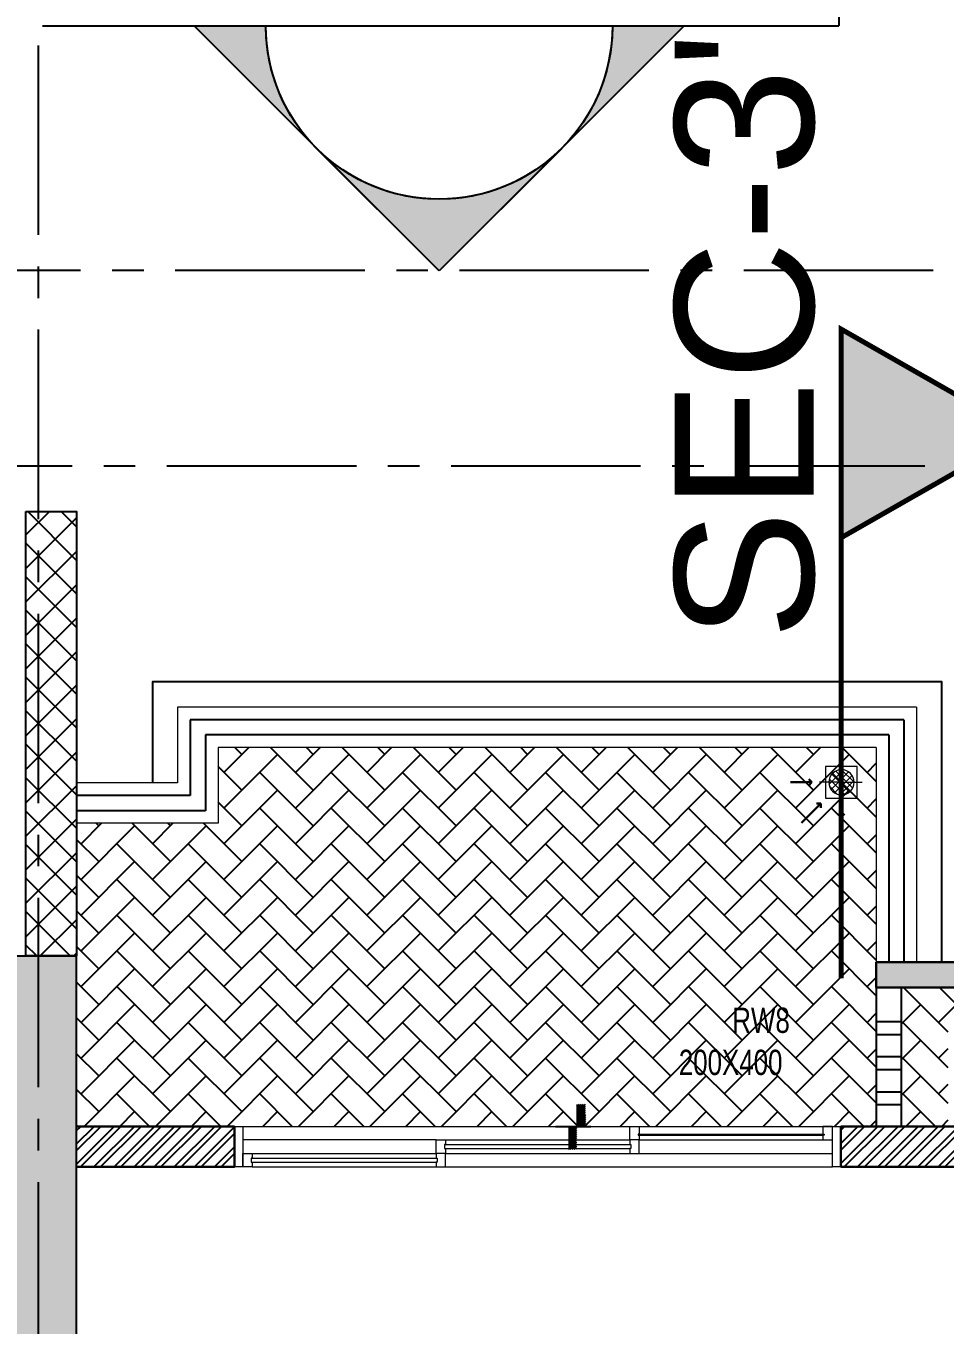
# Model space of a CAD drawing. Header units: millimetres. Extents: x 1066295 to 1300022, y -5734212 to -5454663.
# Drawn here: x 1188287 to 1191925, y -5713772 to -5708629 of the extents above; entities that cross this region are included whole.
import ezdxf

# ---------------------------------------------------------------- set-up
doc = ezdxf.new("R2010")
doc.units = ezdxf.units.MM
doc.header["$LTSCALE"] = 1000
doc.header["$MEASUREMENT"] = 0
for name, pattern in [('AUDIT_D_120904163729-0', [0]), ('T9_KEY PLAN(TYPICAL FLOOR)$0$3BHK-A$0$AUDIT_D_120904163729-0', [0]), ('T9_KEY PLAN(TYPICAL FLOOR)$0$T8(T9 IS SIMILAR) - DIMENSION & TEXTING$0$AUDIT_D_120904163729-0', [0]), ('T9_KEY PLAN(TYPICAL FLOOR)$0$T8(T9 IS SIMILAR) - TYPICAL FLOOR ELEVATION$0$AUDIT_D_120904163729-0', [0]), ('T9_KEY PLAN(TYPICAL FLOOR)$0$T8_REFUGE COLUMNS$0$CENTER2', [1.125, 0.75, -0.125, 0.125, -0.125]), ('T9_PROFILE SECTIONS$0$T8_PROFILE SECTIONS$0$HIDDEN', [0.375, 0.25, -0.125]), ('T9_PROFILE SECTIONS$0$T8_PROFILE SECTIONS$0$PHANTOM2', [1.25, 0.625, -0.125, 0.125, -0.125, 0.125, -0.125])]:
    doc.linetypes.add(name, pattern=pattern)
doc.layers.get('0').update_dxf_attribs({"linetype": 'AUDIT_D_120904163729-0'})
for name, color, linetype in [('T9_KEY PLAN(TYPICAL FLOOR)$0$3BHK-A$0$$1$CUT-OUT', 49, 'Continuous'), ('T9_KEY PLAN(TYPICAL FLOOR)$0$3BHK-A$0$A-DECK SUNK 125', 8, 'Continuous'), ('T9_KEY PLAN(TYPICAL FLOOR)$0$3BHK-A$0$A-Elev Feature-Chajja', 13, 'Continuous'), ('T9_KEY PLAN(TYPICAL FLOOR)$0$3BHK-A$0$A-HATCH -160', 251, 'T9_KEY PLAN(TYPICAL FLOOR)$0$3BHK-A$0$AUDIT_D_120904163729-0'), ('T9_KEY PLAN(TYPICAL FLOOR)$0$3BHK-A$0$a-tile drop', 3, 'Continuous'), ('T9_KEY PLAN(TYPICAL FLOOR)$0$3BHK-A$0$APT PLANS-typ$0$TILEDROP', 3, 'Continuous'), ('T9_KEY PLAN(TYPICAL FLOOR)$0$3BHK-A$0$ELE 1', 1, 'Continuous'), ('T9_KEY PLAN(TYPICAL FLOOR)$0$T8(T9 IS SIMILAR) - DIMENSION & TEXTING$0$A-RWS NOS.', 1, 'T9_KEY PLAN(TYPICAL FLOOR)$0$T8(T9 IS SIMILAR) - DIMENSION & TEXTING$0$AUDIT_D_120904163729-0'), ('T9_KEY PLAN(TYPICAL FLOOR)$0$T8(T9 IS SIMILAR) - DIMENSION & TEXTING$0$T8_REFUGE COLUMNS$0$a-section line', 92, 'Continuous'), ('T9_KEY PLAN(TYPICAL FLOOR)$0$T8(T9 IS SIMILAR) - TYPICAL FLOOR ELEVATION$0$A-WALL HATCH', 252, 'T9_KEY PLAN(TYPICAL FLOOR)$0$T8(T9 IS SIMILAR) - TYPICAL FLOOR ELEVATION$0$AUDIT_D_120904163729-0'), ('T9_KEY PLAN(TYPICAL FLOOR)$0$T8(T9 IS SIMILAR) - TYPICAL FLOOR ELEVATION$0$A-WALL-FEATURES', 6, 'T9_KEY PLAN(TYPICAL FLOOR)$0$T8(T9 IS SIMILAR) - TYPICAL FLOOR ELEVATION$0$AUDIT_D_120904163729-0'), ('T9_KEY PLAN(TYPICAL FLOOR)$0$T8_REFUGE COLUMNS$0$A-CENTERLINE', 193, 'T9_KEY PLAN(TYPICAL FLOOR)$0$T8_REFUGE COLUMNS$0$CENTER2'), ('T9_KEY PLAN(TYPICAL FLOOR)$0$T8_REFUGE COLUMNS$0$A-RCC COLS', 3, 'Continuous'), ('T9_KEY PLAN(TYPICAL FLOOR)$0$T8_TYPICAL COLUMNS$0$A-RCC COLS', 3, 'Continuous'), ('T9_PROFILE SECTIONS$0$T8_PROFILE SECTIONS$0$A-PROFILE SECTIONS', 81, 'T9_PROFILE SECTIONS$0$T8_PROFILE SECTIONS$0$PHANTOM2')]:
    doc.layers.add(name, color=color, linetype=linetype)
for name, color, linetype, lineweight in [('T9_KEY PLAN(TYPICAL FLOOR)$0$3BHK-A$0$a-TOI-fixtures', 251, 'Continuous', 0), ('T9_KEY PLAN(TYPICAL FLOOR)$0$3BHK-A$0$A-WALL- 160', 6, 'Continuous', 30), ('T9_KEY PLAN(TYPICAL FLOOR)$0$3BHK-A$0$Ele', 8, 'Continuous', 15), ('T9_KEY PLAN(TYPICAL FLOOR)$0$3BHK-A$0$Window', 4, 'Continuous', 20), ('T9_KEY PLAN(TYPICAL FLOOR)$0$T8(T9 IS SIMILAR)$0$D&W', 8, 'Continuous', 25)]:
    doc.layers.add(name, color=color, linetype=linetype, lineweight=lineweight)
doc.layers.add('T9_KEY PLAN(TYPICAL FLOOR)$0$T8_REFUGE COLUMNS$0$COL-HATCH', color=7, linetype='Continuous', lineweight=25, true_color=0xa3a3a3)
doc.styles.add('T9_KEY PLAN(TYPICAL FLOOR)$0$3BHK-A$0$Romans 1', font='romans.shx', dxfattribs={"height": 100})
doc.styles.add('T9_KEY PLAN(TYPICAL FLOOR)$0$T8(T9 IS SIMILAR) - DIMENSION & TEXTING$0$ARIAL ARROW', font='swisscl.ttf')
doc.styles.add('T9_PROFILE SECTIONS$0$T8_PROFILE SECTIONS$0$arial', font='sanss___.ttf')
doc.dimstyles.new('T9_KEY PLAN(TYPICAL FLOOR)$0$3BHK-A$0$ALPINE S', dxfattribs={"dimscale": 0, "dimtxt": 100, "dimasz": 75, "dimexe": 0, "dimexo": 0, "dimgap": 75, "dimtad": 1, "dimdec": 0, "dimzin": 0, "dimdsep": 46, "dimtxsty": 'T9_KEY PLAN(TYPICAL FLOOR)$0$3BHK-A$0$Romans 1', "dimblk": 'T9_KEY PLAN(TYPICAL FLOOR)$0$3BHK-A$0$_ArchTick', "dimcen": 0.09, "dimclrd": 256, "dimclre": 256, "dimclrt": 7, "dimadec": 0, "dimazin": 0, "dimtfac": 1, "dimtdec": 0, "dimtofl": 0, "dimtmove": 1, "dimatfit": 0, "dimldrblk": 'T9_KEY PLAN(TYPICAL FLOOR)$0$3BHK-A$0$_Open90', "dimfxl": 1, "dimtolj": 1, "dimtzin": 0, "dimarcsym": 0})
pattern_1 = [(45, (-0.65, 1285.594), (-39.77475644, 39.77475644), []), (45, (25.864, 1285.594), (-39.77475644, 39.77475644), [])]

# ---------------------------------------------------------------- blocks, each defined once
blk = doc.blocks.new('T9_PROFILE SECTIONS$0$T8_PROFILE SECTIONS$0$MH')
at = {"layer": 'T9_PROFILE SECTIONS$0$T8_PROFILE SECTIONS$0$A-PROFILE SECTIONS', "linetype": 'T9_PROFILE SECTIONS$0$T8_PROFILE SECTIONS$0$HIDDEN', "ltscale": 2}
h = blk.add_hatch(color=256, dxfattribs=at)
h.dxf.hatch_style = 1
h.paths.add_polyline_path([(1140354.5, -5697433.6), (1141077.6, -5697846.6), (1140354.5, -5698259.6)])
at = {"layer": 'T9_PROFILE SECTIONS$0$T8_PROFILE SECTIONS$0$A-PROFILE SECTIONS', "linetype": 'T9_PROFILE SECTIONS$0$T8_PROFILE SECTIONS$0$HIDDEN', "ltscale": 2, "const_width": 20}
blk.add_lwpolyline([(1140354.5, -5697433.6), (1140354.5, -5697433.6), (1141077.6, -5697846.6), (1140354.5, -5698259.6)], close=True, dxfattribs=at)
blk.add_lwpolyline([(1140354.5, -5697433.6), (1140354.5, -5700003.6)], dxfattribs=at)
blk = doc.blocks.new('T9_PROFILE SECTIONS$0$PROFILE SECTION LINE T9')
at = {"layer": 'T9_PROFILE SECTIONS$0$T8_PROFILE SECTIONS$0$A-PROFILE SECTIONS', "linetype": 'ByBlock'}
blk.add_blockref('T9_PROFILE SECTIONS$0$T8_PROFILE SECTIONS$0$MH', (-1132814.1, 5701617.6), dxfattribs=at)
at = {"layer": 'T9_PROFILE SECTIONS$0$T8_PROFILE SECTIONS$0$A-PROFILE SECTIONS', "linetype": 'ByBlock', "insert": (7439.3, 2953.7), "char_height": 550, "attachment_point": 7, "rotation": 90, "style": 'T9_PROFILE SECTIONS$0$T8_PROFILE SECTIONS$0$arial'}
blk.add_mtext_dynamic_manual_height_columns("SEC-3'", width=301.334, gutter_width=500, heights=[0], dxfattribs=at)
blk = doc.blocks.new('T9_KEY PLAN(TYPICAL FLOOR)$0$T8_REFUGE COLUMNS')
at = {"layer": 'T9_KEY PLAN(TYPICAL FLOOR)$0$T8_REFUGE COLUMNS$0$COL-HATCH', "linetype": 'ByBlock'}
h = blk.add_hatch(color=256, dxfattribs=at)
h.dxf.hatch_style = 1
h.paths.add_polyline_path([(1215902.1, -5706299.9), (1216152.1, -5706299.9), (1216152.1, -5708099.9), (1215902.1, -5708099.9)])
h.paths.add_polyline_path([(1215902.1, -5708099.9), (1213292.1, -5708099.9), (1213292.1, -5707849.9), (1215902.1, -5707849.9)])
h.paths.add_polyline_path([(1196642.1, -5706299.9), (1196392.1, -5706299.9), (1196392.1, -5708099.9), (1196642.1, -5708099.9)])
h.paths.add_polyline_path([(1215902.1, -5723474.9), (1216152.1, -5723474.9), (1216152.1, -5721674.9), (1215902.1, -5721674.9)])
h.paths.add_polyline_path([(1215902.1, -5721924.9), (1213292.1, -5721924.9), (1213292.1, -5721674.9), (1215902.1, -5721674.9)])
h.paths.add_polyline_path([(1196642.1, -5723474.9), (1196392.1, -5723474.9), (1196392.1, -5721674.9), (1196642.1, -5721674.9)])
h.paths.add_polyline_path([(1198957.1, -5709939.9), (1199207.1, -5709939.9), (1199207.1, -5714149.9), (1198957.1, -5714149.9)])
h.paths.add_polyline_path([(1197682.1, -5711799.9), (1197432.1, -5711799.9), (1197432.1, -5709939.9), (1197682.1, -5709939.9)])
h.paths.add_polyline_path([(1184832.1, -5718799.9), (1185182.1, -5718799.9), (1185182.1, -5709299.9), (1184832.1, -5709299.9)])
h.paths.add_polyline_path([(1194132.1, -5714149.9), (1193882.1, -5714149.9), (1193882.1, -5709939.9), (1194132.1, -5709939.9)])
h.paths.add_polyline_path([(1189932.1, -5714149.9), (1190232.1, -5714149.9), (1190232.1, -5709914.9), (1189932.1, -5709914.9)])
h.paths.add_polyline_path([(1189932.1, -5719684.9), (1190232.1, -5719684.9), (1190232.1, -5715449.9), (1189932.1, -5715449.9)])
h.paths.add_polyline_path([(1194182.1, -5719609.9), (1193882.1, -5719609.9), (1193882.1, -5717174.9), (1194182.1, -5717174.9)])
h.paths.add_polyline_path([(1215612.1, -5719609.9), (1215862.1, -5719609.9), (1215862.1, -5715374.9), (1215612.1, -5715374.9)])
h.paths.add_polyline_path([(1210702.1, -5711724.9), (1207452.1, -5711724.9), (1207452.1, -5711474.9), (1210702.1, -5711474.9)])
h.paths.add_polyline_path([(1210702.1, -5713624.9), (1207452.1, -5713624.9), (1207452.1, -5713874.9), (1210702.1, -5713874.9)])
h.paths.add_polyline_path([(1210952.1, -5711474.9), (1210702.1, -5711474.9), (1210702.1, -5713874.9), (1210952.1, -5713874.9)])
h.paths.add_polyline_path([(1202442.1, -5712799.9), (1202692.1, -5712799.9), (1202692.1, -5710799.9), (1202442.1, -5710799.9)], flags=17)
h.paths.add_polyline_path([(1196682.1, -5715374.9), (1196932.1, -5715374.9), (1196932.1, -5719609.9), (1196682.1, -5719609.9)])
h.paths.add_polyline_path([(1210052.1, -5727009.9), (1209752.1, -5727009.9), (1209752.1, -5724474.9), (1210052.1, -5724474.9)])
h.paths.add_polyline_path([(1202492.1, -5727009.9), (1202792.1, -5727009.9), (1202792.1, -5724474.9), (1202492.1, -5724474.9)])
h.paths.add_polyline_path([(1199382.1, -5726829.9), (1199132.1, -5726829.9), (1199132.1, -5724474.9), (1199382.1, -5724474.9)])
h.paths.add_polyline_path([(1195392.1, -5726519.9), (1195742.1, -5726519.9), (1195742.1, -5724724.9), (1195392.1, -5724724.9)])
h.paths.add_polyline_path([(1195742.1, -5724124.9), (1195392.1, -5724124.9), (1195392.1, -5723274.9), (1195742.1, -5723274.9)])
h.paths.add_polyline_path([(1217152.1, -5726519.9), (1216802.1, -5726519.9), (1216802.1, -5724724.9), (1217152.1, -5724724.9)])
h.paths.add_polyline_path([(1216802.1, -5724124.9), (1217152.1, -5724124.9), (1217152.1, -5723274.9), (1216802.1, -5723274.9)])
h.paths.add_polyline_path([(1213162.1, -5726829.9), (1213412.1, -5726829.9), (1213412.1, -5724474.9), (1213162.1, -5724474.9)])
h.paths.add_polyline_path([(1209602.1, -5723474.9), (1209852.1, -5723474.9), (1209852.1, -5721674.9), (1209602.1, -5721674.9)])
h.paths.add_polyline_path([(1212262.1, -5721674.9), (1210752.1, -5721674.9), (1210752.1, -5721924.9), (1212262.1, -5721924.9)])
h.paths.add_polyline_path([(1212742.1, -5719224.9), (1207452.1, -5719224.9), (1207452.1, -5718974.9), (1212742.1, -5718974.9)])
h.paths.add_polyline_path([(1214067.1, -5718349.9), (1213817.1, -5718349.9), (1213817.1, -5716424.9), (1214067.1, -5716424.9)])
h.paths.add_polyline_path([(1213587.1, -5709939.9), (1213337.1, -5709939.9), (1213337.1, -5714149.9), (1213587.1, -5714149.9)])
h.paths.add_polyline_path([(1214862.1, -5711799.9), (1215112.1, -5711799.9), (1215112.1, -5709939.9), (1214862.1, -5709939.9)])
h.paths.add_polyline_path([(1227712.1, -5718799.9), (1227362.1, -5718799.9), (1227362.1, -5709299.9), (1227712.1, -5709299.9)])
h.paths.add_polyline_path([(1218412.1, -5714149.9), (1218662.1, -5714149.9), (1218662.1, -5709939.9), (1218412.1, -5709939.9)])
h.paths.add_polyline_path([(1222612.1, -5714149.9), (1222312.1, -5714149.9), (1222312.1, -5709914.9), (1222612.1, -5709914.9)])
h.paths.add_polyline_path([(1222612.1, -5719684.9), (1222312.1, -5719684.9), (1222312.1, -5715449.9), (1222612.1, -5715449.9)])
h.paths.add_polyline_path([(1218362.1, -5719609.9), (1218662.1, -5719609.9), (1218662.1, -5717174.9), (1218362.1, -5717174.9)])
h.paths.add_polyline_path([(1202742.1, -5716974.9), (1202992.1, -5716974.9), (1202992.1, -5718974.9), (1202742.1, -5718974.9)])
h.paths.add_polyline_path([(1204842.1, -5716974.9), (1205092.1, -5716974.9), (1205092.1, -5718974.9), (1204842.1, -5718974.9)])
h.paths.add_polyline_path([(1217152.1, -5701889.9), (1216802.1, -5701889.9), (1216802.1, -5705049.9), (1217152.1, -5705049.9)])
h.paths.add_polyline_path([(1216802.1, -5705649.9), (1217152.1, -5705649.9), (1217152.1, -5706499.9), (1216802.1, -5706499.9)])
h.paths.add_polyline_path([(1213162.1, -5701089.9), (1213412.1, -5701089.9), (1213412.1, -5705299.9), (1213162.1, -5705299.9)])
h.paths.add_polyline_path([(1210052.1, -5701089.9), (1209752.1, -5701089.9), (1209752.1, -5705299.9), (1210052.1, -5705299.9)])
h.paths.add_polyline_path([(1209602.1, -5706299.9), (1209852.1, -5706299.9), (1209852.1, -5708099.9), (1209602.1, -5708099.9)])
h.paths.add_polyline_path([(1212262.1, -5708099.9), (1210752.1, -5708099.9), (1210752.1, -5707849.9), (1212262.1, -5707849.9)])
h.paths.add_polyline_path([(1195392.1, -5701889.9), (1195742.1, -5701889.9), (1195742.1, -5705049.9), (1195392.1, -5705049.9)])
h.paths.add_polyline_path([(1195742.1, -5705649.9), (1195392.1, -5705649.9), (1195392.1, -5706499.9), (1195742.1, -5706499.9)])
h.paths.add_polyline_path([(1199382.1, -5701089.9), (1199132.1, -5701089.9), (1199132.1, -5705299.9), (1199382.1, -5705299.9)])
h.paths.add_polyline_path([(1202492.1, -5701089.9), (1202792.1, -5701089.9), (1202792.1, -5705299.9), (1202492.1, -5705299.9)])
h.paths.add_polyline_path([(1202942.1, -5706299.9), (1202692.1, -5706299.9), (1202692.1, -5708099.9), (1202942.1, -5708099.9)])
h.paths.add_polyline_path([(1200282, -5708099.9), (1201792, -5708099.9), (1201792, -5707849.9), (1200282, -5707849.9)])
h.paths.add_polyline_path([(1207452.1, -5710799.9), (1211787.1, -5710799.9), (1211787.1, -5710549.9), (1207452.1, -5710549.9)])
h.paths.add_polyline_path([(1200042.1, -5713849.9), (1200042.1, -5710549.9), (1205092.1, -5710549.9), (1205092.1, -5712999.9), (1204842.1, -5712999.9), (1204842, -5710799.9), (1200292.1, -5710799.9), (1200292.1, -5713849.9)])
h.paths.add_polyline_path([(1198907.1, -5719224.9), (1205092.1, -5719224.9), (1205092.1, -5718974.9), (1198907.1, -5718974.9)])
h.paths.add_polyline_path([(1202942.1, -5723474.9), (1202692.1, -5723474.9), (1202692.1, -5721674.9), (1202942.1, -5721674.9)])
h.paths.add_polyline_path([(1200282.1, -5721674.9), (1201792.1, -5721674.9), (1201792.1, -5721924.9), (1200282.1, -5721924.9)])
h.paths.add_polyline_path([(1196932.1, -5715624.9), (1203832.1, -5715624.9), (1203832.1, -5715374.9), (1196932.1, -5715374.9)])
h.paths.add_polyline_path([(1215612.1, -5715624.9), (1207452.1, -5715624.9), (1207452.1, -5715374.9), (1215612.1, -5715374.9)])
h.paths.add_polyline_path([(1196642.1, -5721924.9), (1199252.1, -5721924.9), (1199252.1, -5721674.9), (1196642.1, -5721674.9)])
h.paths.add_polyline_path([(1196642.1, -5708099.9), (1199252.1, -5708099.9), (1199252.1, -5707849.9), (1196642.1, -5707849.9)])
h.paths.add_polyline_path([(1198007.1, -5718974.9), (1196932.1, -5718974.9), (1196932.1, -5719224.9), (1198007.1, -5719224.9)])
at = {"layer": 'T9_KEY PLAN(TYPICAL FLOOR)$0$T8_REFUGE COLUMNS$0$A-CENTERLINE'}
for p, q in [((1190082.1, -5720558.8), (1190082.1, -5698299.6)), ((1217248.2, -5707199.9), (1182156.9, -5707199.9)), ((1217215, -5707974.9), (1182156.9, -5707974.9))]:
    blk.add_line(p, q, dxfattribs=at)
at = {"layer": 'T9_KEY PLAN(TYPICAL FLOOR)$0$T8_REFUGE COLUMNS$0$A-RCC COLS', "linetype": 'ByBlock'}
blk.add_lwpolyline([(1189932.1, -5714149.9), (1190232.1, -5714149.9), (1190232.1, -5709914.9), (1189932.1, -5709914.9)], close=True, dxfattribs=at)
blk = doc.blocks.new('T9_KEY PLAN(TYPICAL FLOOR)$0$T8_TYPICAL COLUMNS')
at = {"layer": 'T9_KEY PLAN(TYPICAL FLOOR)$0$T8_TYPICAL COLUMNS$0$A-RCC COLS', "linetype": 'ByBlock'}
blk.add_blockref('T9_KEY PLAN(TYPICAL FLOOR)$0$T8_REFUGE COLUMNS', (0, 0), dxfattribs=at)
blk = doc.blocks.new('T9_KEY PLAN(TYPICAL FLOOR)$0$3BHK-A$0$2400')
at = {"layer": 'T9_KEY PLAN(TYPICAL FLOOR)$0$3BHK-A$0$Window', "color": 1, "lineweight": 13}
for p, q in [((1151176.5, -5692111.9), (1148842.5, -5692111.9)), ((1149607.5, -5692111.9), (1148880, -5692111.9)), ((1149607.5, -5692165.3), (1148880, -5692165.3)), ((1150373.7, -5692165.3), (1149645, -5692165.3)), ((1150411.2, -5692165.3), (1151176.5, -5692165.3)), ((1149607.5, -5692218.6), (1148842.5, -5692218.6)), ((1150373.7, -5692218.6), (1149645, -5692218.6)), ((1151139, -5692218.6), (1150411.2, -5692218.6)), ((1150373.7, -5692271.9), (1148842.5, -5692271.9)), ((1151139, -5692271.9), (1150411.2, -5692271.9))]:
    blk.add_line(p, q, dxfattribs=at)
at = {"layer": 'T9_KEY PLAN(TYPICAL FLOOR)$0$3BHK-A$0$Window', "color": 5, "lineweight": 13}
for p, q in [((1149607.5, -5692142.2), (1148880, -5692142.2)), ((1149607.5, -5692146.7), (1148880, -5692146.7)), ((1150373.7, -5692183.8), (1149645, -5692183.8)), ((1150373.7, -5692200), (1149645, -5692200)), ((1151139, -5692237.2), (1150411.2, -5692237.2)), ((1151139, -5692253.3), (1150411.2, -5692253.3))]:
    blk.add_line(p, q, dxfattribs=at)
at = {"layer": 'T9_KEY PLAN(TYPICAL FLOOR)$0$3BHK-A$0$Window', "color": 4, "lineweight": 13}
for points in [[(1148842.5, -5692111.9), (1148809.5, -5692111.9), (1148809.5, -5692271.9), (1148842.5, -5692271.9)], [(1148880, -5692146.7), (1148880, -5692165.3), (1148842.5, -5692165.3), (1148842.5, -5692111.9), (1148880, -5692111.9), (1148880, -5692142.2), (1148875.5, -5692142.2), (1148875.5, -5692146.7)], [(1149607.5, -5692146.7), (1149607.5, -5692165.3), (1149645, -5692165.3), (1149645, -5692111.9), (1149607.5, -5692111.9), (1149607.5, -5692142.2), (1149612, -5692142.2), (1149612, -5692146.7)], [(1151209.5, -5692111.9), (1151176.5, -5692111.9), (1151176.5, -5692271.9), (1151209.5, -5692271.9)], [(1149645, -5692200), (1149645, -5692218.6), (1149607.5, -5692218.6), (1149607.5, -5692165.3), (1149645, -5692165.3), (1149645, -5692183.8), (1149640.5, -5692183.8), (1149640.5, -5692200)], [(1150373.7, -5692200), (1150373.7, -5692218.6), (1150411.2, -5692218.6), (1150411.2, -5692165.3), (1150373.7, -5692165.3), (1150373.7, -5692183.8), (1150378.2, -5692183.8), (1150378.2, -5692200)], [(1150411.2, -5692253.3), (1150411.2, -5692271.9), (1150373.7, -5692271.9), (1150373.7, -5692218.6), (1150411.2, -5692218.6), (1150411.2, -5692237.2), (1150406.7, -5692237.2), (1150406.7, -5692253.3)], [(1151139, -5692253.3), (1151139, -5692271.9), (1151176.5, -5692271.9), (1151176.5, -5692218.6), (1151139, -5692218.6), (1151139, -5692237.2), (1151143.5, -5692237.2), (1151143.5, -5692253.3)]]:
    blk.add_lwpolyline(points, close=True, dxfattribs=at)
blk = doc.blocks.new('T9_KEY PLAN(TYPICAL FLOOR)$0$3BHK-A$0$TILE DROP -x')
at = {"layer": 'T9_KEY PLAN(TYPICAL FLOOR)$0$3BHK-A$0$APT PLANS-typ$0$TILEDROP'}
h = blk.add_hatch(dxfattribs=at)
h.set_pattern_fill('ACET-2D-ANSI31', color=8, scale=90, angle=90, style=0)
h.set_pattern_definition([(135, (-851695.914, 5365039.183), (-7.954951288, -7.954951288), [])])
h.paths.add_polyline_path([(-58324, -19206), (-58324, -19024), (-58262, -19024), (-58262, -19206)])
edge = h.paths.add_edge_path()
edge.add_line((-58324, -19381), (-58394, -19381))
edge.add_line((-58324, -19206), (-58324, -19381))
edge.add_line((-58393, -19206), (-58324, -19206))
edge.add_line((-58393, -19381), (-58393, -19206))
at = {"layer": 'T9_KEY PLAN(TYPICAL FLOOR)$0$3BHK-A$0$APT PLANS-typ$0$TILEDROP', "color": 1}
blk.add_line((-58154, -19206), (-58434, -19206), dxfattribs=at)
at = {"layer": 'T9_KEY PLAN(TYPICAL FLOOR)$0$3BHK-A$0$APT PLANS-typ$0$TILEDROP', "color": 20, "const_width": 10}
for points in [[(-58262, -19206), (-58262, -19024)], [(-58324, -19381), (-58324, -19206)], [(-58324, -19206), (-58262, -19206)]]:
    blk.add_lwpolyline(points, dxfattribs=at)
blk = doc.blocks.new('T9_KEY PLAN(TYPICAL FLOOR)$0$3BHK-A$0$_ArchTick')
at = {"color": 0, "linetype": 'ByBlock', "const_width": 0.15}
blk.add_lwpolyline([(-0.5, -0.5), (0.5, 0.5)], dxfattribs=at)
blk = doc.blocks.new('T9_KEY PLAN(TYPICAL FLOOR)$0$3BHK-A$0$_Open90')
at = {"color": 0, "linetype": 'ByBlock', "lineweight": -2}
for p, q in [((0, 0), (-1, 0)), ((-0.5, 0.5), (0, 0)), ((0, 0), (-0.5, -0.5))]:
    blk.add_line(p, q, dxfattribs=at)
blk = doc.blocks.new('T9_KEY PLAN(TYPICAL FLOOR)$0$3BHK-A$0$A$C1DA736AB')
at = {"layer": 'T9_KEY PLAN(TYPICAL FLOOR)$0$3BHK-A$0$a-TOI-fixtures', "linetype": 'ByBlock'}
for points in [[(117, 0.4, 0), (202.3, 0.4, 0)], [(81.7, -82.8, 0), (158.2, -159.9, 0)], [(0.4, -117, 0), (0.4, -202.3, 0)]]:
    blk.add_leader(points, dimstyle='T9_KEY PLAN(TYPICAL FLOOR)$0$3BHK-A$0$ALPINE S', override={"dimscale": 1, "dimasz": 25, "dimtad": 0, "dimfxl": 5, "dimtfill": 1, "dimarcsym": 1}, dxfattribs=at)
blk = doc.blocks.new('T9_KEY PLAN(TYPICAL FLOOR)$0$3BHK-A$0$Type-A-First Floor Plan-bottom-up$0$FLOOR TRAP-flat-6')
at = {"layer": 'T9_KEY PLAN(TYPICAL FLOOR)$0$3BHK-A$0$a-TOI-fixtures'}
h = blk.add_hatch(dxfattribs=at)
h.set_pattern_fill('ACET-2D-_USER', color=256, scale=20, angle=45, style=0, double=1, pattern_type=0)
h.set_pattern_definition([(45, (-789896.981, 5385770.066), (-14.142135624, 14.142135624), []), (135, (-789896.981, 5385770.066), (-14.142135624, -14.142135624), [])])
edge = h.paths.add_edge_path()
edge.add_arc((150, 150), 50, 0, 360)
for q in [(150, 228.6), (67.6, 150), (237.4, 150), (150, 63.6)]:
    blk.add_line((150, 150), q, dxfattribs=at)
blk.add_lwpolyline([(87.5, 212.5), (212.5, 212.5), (212.5, 87.5), (87.5, 87.5)], close=True, dxfattribs=at)
blk.add_circle((150, 150), 50, dxfattribs=at)
at = {"layer": 'T9_KEY PLAN(TYPICAL FLOOR)$0$3BHK-A$0$A-WALL- 160', "linetype": 'ByBlock'}
blk.add_blockref('T9_KEY PLAN(TYPICAL FLOOR)$0$3BHK-A$0$A$C1DA736AB', (149.6, 149.6, 0), dxfattribs=at)
blk = doc.blocks.new('T9_KEY PLAN(TYPICAL FLOOR)')
at = {"layer": 'T9_KEY PLAN(TYPICAL FLOOR)$0$3BHK-A$0$A-DECK SUNK 125'}
h = blk.add_hatch(dxfattribs=at)
h.set_pattern_fill('AR-HBONE', color=8, scale=25)
h.paths.add_polyline_path([(1193397.4, -5709088.5), (1190792.7, -5709088.7), (1190792.7, -5709388.5), (1190232.7, -5709388.5), (1190232.7, -5710588.5), (1193397.4, -5710588.5)])
h.paths.add_polyline_path([(1193497.4, -5710588.5), (1193497.3, -5710038.5), (1193882.3, -5710038.5), (1193882.3, -5710188.5), (1193682.6, -5710188.5), (1193682.6, -5710588.5)])
at = {"layer": 'T9_KEY PLAN(TYPICAL FLOOR)$0$3BHK-A$0$A-HATCH -160', "linetype": 'ByBlock'}
h = blk.add_hatch(dxfattribs=at)
h.set_pattern_fill('ZIGZAG', color=8, scale=250)
h.set_pattern_definition([(0, (0, 0), (31.25, 31.25), [31.25, -31.25]), (90, (31.25, 0), (-31.25, 31.25), [31.25, -31.25])])
h.paths.add_polyline_path([(1185182.8, -5714749.5), (1186532.7, -5714749.5), (1186532.7, -5714149.5), (1186632.7, -5714149.5), (1186632.7, -5714749.5), (1188712.7, -5714749.5), (1188712.7, -5714049.5), (1189032.5, -5714049.5), (1189032.5, -5714149.5), (1188812.7, -5714149.5), (1188812.7, -5715449.5), (1189032.5, -5715449.5), (1189032.5, -5715549.5), (1188712.7, -5715549.5), (1188712.7, -5714849.5), (1186632.7, -5714849.5), (1186632.7, -5715664.5), (1186532.7, -5715664.5), (1186532.7, -5714849.5), (1185182.8, -5714849.5)])
h.paths.add_polyline_path([(1185182.8, -5713249.5), (1185782.7, -5713249.5), (1185782.7, -5713149.5), (1185182.8, -5713149.5)])
h.paths.add_polyline_path([(1186532.7, -5710699.5), (1186632.7, -5710699.5), (1186632.7, -5713249.5), (1186532.7, -5713249.5)])
h.paths.add_polyline_path([(1186532.7, -5717399.5), (1186632.7, -5717399.5), (1186632.7, -5716414.5), (1186532.7, -5716414.5)])
h.paths.add_polyline_path([(1194902.2, -5715375), (1194082.3, -5715375), (1194082.3, -5715475), (1194902.2, -5715475)])
h.paths.add_polyline_path([(1195802.2, -5715375), (1196682.2, -5715375), (1196682.2, -5715475), (1195802.2, -5715475)])
h.paths.add_polyline_path([(1194132.5, -5714149.9), (1196532.4, -5714149.9), (1196532.4, -5714049.9), (1194132.5, -5714049.9)])
h.paths.add_polyline_path([(1197432.4, -5711800.2), (1197532.4, -5711800.2), (1197532.4, -5714149.9), (1197432.4, -5714149.9)])
h.paths.add_polyline_path([(1198282.4, -5714149.9), (1198958.7, -5714149.9), (1198958.7, -5714049.9), (1198282.4, -5714049.9)])
h.paths.add_polyline_path([(1196772.2, -5720209.7), (1196082.2, -5720209.7), (1196082.3, -5720109.7), (1196082.2, -5720109.7), (1196182.2, -5720109.7), (1196772.2, -5720109.7)])
h.paths.add_polyline_path([(1193397.2, -5709939.9), (1193882.3, -5709939.6), (1193882.3, -5710040.1), (1193397.3, -5710040.1)])
h.paths.add_polyline_path([(1186632.7, -5708554.7), (1187192.3, -5708554.8), (1187192.3, -5708654.7), (1186632.7, -5708654.7)])
h.paths.add_polyline_path([(1194182.3, -5715724), (1194082.3, -5715724), (1194082.3, -5715474), (1194182.3, -5715474)])
h = blk.add_hatch(dxfattribs=at)
h.set_pattern_fill('ANSI32', color=8, scale=150)
h.set_pattern_definition(pattern_1)
h.paths.add_polyline_path([(1190232.7, -5710589.8), (1190857.5, -5710589.8), (1190857.5, -5710749.8), (1190232.7, -5710749.8)])
h = blk.add_hatch(dxfattribs=at)
h.set_pattern_fill('ANSI32', color=8, scale=150)
h.set_pattern_definition(pattern_1)
h.paths.add_polyline_path([(1193257.5, -5710589.8), (1193882.6, -5710590), (1193882.6, -5710749.9), (1193257.5, -5710749.8)])
at = {"layer": 'T9_KEY PLAN(TYPICAL FLOOR)$0$T8(T9 IS SIMILAR) - DIMENSION & TEXTING$0$T8_REFUGE COLUMNS$0$a-section line', "extrusion": (6.49692e-15, 1.108e-09, 1)}
h = blk.add_hatch(color=8, dxfattribs=at)
edge = h.paths.add_edge_path()
edge.add_line((1192353.4, -5706231.5), (1192637.5, -5706231.5))
edge.add_line((1192637.5, -5706231.5), (1191667.6, -5707201.4))
edge.add_line((1191667.6, -5707201.4), (1190697.7, -5706231.5))
edge.add_line((1190697.7, -5706231.5), (1190981.8, -5706231.5))
edge.add_ellipse((1191667.6, -5706231.5), major_axis=(-484.9, -484.9), ratio=1, start_angle=315, end_angle=495)
at = {"layer": 'T9_KEY PLAN(TYPICAL FLOOR)$0$T8(T9 IS SIMILAR) - TYPICAL FLOOR ELEVATION$0$A-WALL HATCH', "linetype": 'ByBlock'}
h = blk.add_hatch(dxfattribs=at)
h.set_pattern_fill('ANSI37', color=8, scale=750)
h.set_pattern_definition([(45, (-0.1, -0.21), (-66.2912607, 66.2912607), []), (135, (-0.1, -0.21), (-66.2912607, -66.2912607), [])])
h.paths.add_polyline_path([(1186632.3, -5709913.9), (1186432.3, -5709913.9), (1186432.3, -5708154.2), (1186632.3, -5708154.2)])
h.paths.add_polyline_path([(1190032.3, -5708154), (1190232.6, -5708154), (1190232.6, -5709913.7), (1190032.3, -5709913.7)])
h.paths.add_polyline_path([(1202792.3, -5700405.8), (1202592.3, -5700405.8), (1202592.3, -5701090.3), (1202792.3, -5701090.3)])
h.paths.add_polyline_path([(1209952.2, -5700405.8), (1209752.2, -5700405.8), (1209752.2, -5701092), (1209952.2, -5701092)])
h.paths.add_polyline_path([(1222512.1, -5708154), (1222311.7, -5708154), (1222311.7, -5709913.7), (1222512.1, -5709913.7)])
h.paths.add_polyline_path([(1225912.1, -5709913.9), (1226112.1, -5709913.9), (1226112.1, -5708154.2), (1225912.1, -5708154.2)])
h.paths.add_polyline_path([(1209852.3, -5729369.1), (1210052.3, -5729369.1), (1210052.3, -5728684.2), (1209852.3, -5728684.2)])
h.paths.add_polyline_path([(1202692.1, -5729369.1), (1202492, -5729369.1), (1202492, -5728684.2), (1202692.1, -5728684.2)])
at = {"layer": 'T9_KEY PLAN(TYPICAL FLOOR)$0$3BHK-A$0$$1$CUT-OUT', "color": 8, "elevation": 0}
blk.add_lwpolyline([(1193497.4, -5710588.5), (1193497.3, -5710038.5), (1193397.3, -5710038.5), (1193397.4, -5710588.5)], close=True, dxfattribs=at)
at = {"layer": 'T9_KEY PLAN(TYPICAL FLOOR)$0$3BHK-A$0$A-Elev Feature-Chajja', "color": 8, "elevation": 0}
for points in [[(1193497.3, -5710174.2), (1193397.3, -5710174.2), (1193397.3, -5710224.2), (1193497.3, -5710224.2)], [(1193497.3, -5710313.3), (1193397.3, -5710313.3), (1193397.3, -5710363.3), (1193497.3, -5710363.3)], [(1193497.3, -5710452.4), (1193397.3, -5710452.4), (1193397.3, -5710502.4), (1193497.3, -5710502.4)]]:
    blk.add_lwpolyline(points, close=True, dxfattribs=at)
at = {"layer": 'T9_KEY PLAN(TYPICAL FLOOR)$0$3BHK-A$0$A-WALL- 160', "color": 8, "linetype": 'ByBlock'}
for p, q in [((1190857.5, -5710588.5, 0), (1190232.7, -5710588.5, 0)), ((1190857.5, -5710588.5, 0), (1190857.5, -5710748.5, 0)), ((1193257.5, -5710588.5, 0), (1193257.5, -5710748.5, 0)), ((1190857.5, -5710748.5, 0), (1190232.7, -5710748.5, 0)), ((1193257.5, -5710748.5, 0), (1193882.6, -5710748.5, 0))]:
    blk.add_line(p, q, dxfattribs=at)
at = {"layer": 'T9_KEY PLAN(TYPICAL FLOOR)$0$3BHK-A$0$A-WALL- 160', "color": 8, "linetype": 'ByBlock', "elevation": 0}
blk.add_lwpolyline([(1193397.4, -5709938.5), (1193882.3, -5709938.5), (1193882.3, -5710038.5), (1193397.3, -5710038.5)], close=True, dxfattribs=at)
blk.add_lwpolyline([(1193257.5, -5710588.5), (1193882.6, -5710588.5)], dxfattribs=at)
at = {"layer": 'T9_KEY PLAN(TYPICAL FLOOR)$0$3BHK-A$0$Ele', "color": 8}
for p, q in [((1193557.4, -5708928.5, 0), (1190632.7, -5708928.5, 0)), ((1190632.7, -5708928.5, 0), (1190632.7, -5709228.5, 0)), ((1193557.4, -5708928.5, 0), (1193557.4, -5709938.8, 0)), ((1193397.4, -5709088.5, 0), (1190792.7, -5709088.5, 0)), ((1190792.7, -5709088.5, 0), (1190792.7, -5709388.5, 0)), ((1193397.4, -5709088.5, 0), (1193397.4, -5709938.8, 0)), ((1190632.7, -5709228.5, 0), (1190232.7, -5709228.5, 0)), ((1190792.7, -5709388.5, 0), (1190232.7, -5709388.5, 0))]:
    blk.add_line(p, q, dxfattribs=at)
at = {"layer": 'T9_KEY PLAN(TYPICAL FLOOR)$0$3BHK-A$0$ELE 1', "color": 8}
for p, q in [((1193507.1, -5708978.5, 0), (1190682.7, -5708978.5, 0)), ((1190682.7, -5708978.5, 0), (1190682.7, -5709278.5, 0)), ((1193507.1, -5708978.5, 0), (1193507.4, -5709938.8, 0)), ((1193447.4, -5709038.5, 0), (1190742.7, -5709038.5, 0)), ((1190742.7, -5709038.5, 0), (1190742.7, -5709338.5, 0)), ((1193447.4, -5709038.5, 0), (1193447.4, -5709938.8, 0)), ((1190682.7, -5709278.5, 0), (1190232.7, -5709278.5, 0)), ((1190742.7, -5709338.5, 0), (1190232.7, -5709338.5, 0))]:
    blk.add_line(p, q, dxfattribs=at)
at = {"layer": 'T9_KEY PLAN(TYPICAL FLOOR)$0$T8(T9 IS SIMILAR) - DIMENSION & TEXTING$0$T8_REFUGE COLUMNS$0$a-section line', "linetype": 'Continuous'}
for p, q in [((1193249.3, -5705799.5, 0.5), (1193249.3, -5706231.5, 0.5)), ((1190098.2, -5706231.5, 0.5), (1193249.3, -5706231.5, 0.5)), ((1191667.6, -5707201.4, 0.5), (1190697.7, -5706231.5, 0.5)), ((1192637.5, -5706231.5, 0.5), (1191667.6, -5707201.4, 0.5))]:
    blk.add_line(p, q, dxfattribs=at)
at = {"layer": 'T9_KEY PLAN(TYPICAL FLOOR)$0$T8(T9 IS SIMILAR) - DIMENSION & TEXTING$0$T8_REFUGE COLUMNS$0$a-section line'}
for p, q in [((1191667.6, -5707201.4, 0.5), (1191182.7, -5706716.4, 0.5)), ((1192152.6, -5706716.4, 0.5), (1191667.6, -5707201.4, 0.5))]:
    blk.add_line(p, q, dxfattribs=at)
at = {"layer": 'T9_KEY PLAN(TYPICAL FLOOR)$0$T8(T9 IS SIMILAR) - DIMENSION & TEXTING$0$T8_REFUGE COLUMNS$0$a-section line', "extrusion": (-6.49698e-15, -1.108e-09, -1)}
blk.add_ellipse((1191667.6, -5706231.5, 0.5), major_axis=(-484.9, -484.9, 0), ratio=1, start_param=3.926991, end_param=7.068583, dxfattribs=at)
at = {"layer": 'T9_KEY PLAN(TYPICAL FLOOR)$0$T8(T9 IS SIMILAR) - DIMENSION & TEXTING$0$T8_REFUGE COLUMNS$0$a-section line', "linetype": 'Continuous', "extrusion": (-6.49695e-15, -1.108e-09, -1)}
blk.add_ellipse((1191667.6, -5706231.5, 0.5), major_axis=(484.9, -484.9, 0), ratio=1, start_param=5.497787, end_param=8.63938, dxfattribs=at)
at = {"layer": 'T9_KEY PLAN(TYPICAL FLOOR)$0$T8(T9 IS SIMILAR) - DIMENSION & TEXTING$0$T8_REFUGE COLUMNS$0$a-section line', "extrusion": (-6.49693e-15, -1.108e-09, -1)}
blk.add_ellipse((1191667.6, -5706231.5, 0.5), major_axis=(-484.9, -484.9, 0), ratio=1, start_param=-1.570796, end_param=0, dxfattribs=at)
at = {"layer": 'T9_KEY PLAN(TYPICAL FLOOR)$0$T8(T9 IS SIMILAR) - TYPICAL FLOOR ELEVATION$0$A-WALL-FEATURES', "color": 8, "linetype": 'ByBlock', "elevation": 0}
blk.add_lwpolyline([(1190032.4, -5708153.8), (1190232.7, -5708153.8), (1190232.7, -5709913.5), (1190032.4, -5709913.5)], close=True, dxfattribs=at)
blk.add_lwpolyline([(1193656.8, -5709938.9), (1193657.2, -5708828.8), (1190532.7, -5708828.7), (1190532.8, -5709227.8)], dxfattribs=at)
at = {"layer": 'T9_KEY PLAN(TYPICAL FLOOR)$0$3BHK-A$0$a-tile drop', "color": 8, "xscale": 0.5, "yscale": 0.5, "zscale": 0.5, "rotation": 180}
blk.add_blockref('T9_KEY PLAN(TYPICAL FLOOR)$0$3BHK-A$0$TILE DROP -x', (1163051, -5720191.7, 0), dxfattribs=at)
at = {"layer": 'T9_KEY PLAN(TYPICAL FLOOR)$0$3BHK-A$0$a-TOI-fixtures', "color": 8, "extrusion": (0, 0, -1), "zscale": -1}
blk.add_blockref('T9_KEY PLAN(TYPICAL FLOOR)$0$3BHK-A$0$Type-A-First Floor Plan-bottom-up$0$FLOOR TRAP-flat-6', (-1193410, -5709376.2, 0), dxfattribs=at)
at = {"layer": 'T9_KEY PLAN(TYPICAL FLOOR)$0$3BHK-A$0$A-WALL- 160', "color": 8, "linetype": 'ByBlock', "xscale": -1}
blk.add_blockref('T9_KEY PLAN(TYPICAL FLOOR)$0$3BHK-A$0$2400', (2342066.9, -18476.6, 0), dxfattribs=at)
at = {"layer": 'T9_KEY PLAN(TYPICAL FLOOR)$0$T8(T9 IS SIMILAR)$0$D&W', "color": 8, "linetype": 'ByBlock'}
blk.add_blockref('T9_KEY PLAN(TYPICAL FLOOR)$0$T8_TYPICAL COLUMNS', (0, 0), dxfattribs=at)
at = {"layer": 'T9_KEY PLAN(TYPICAL FLOOR)$0$T8(T9 IS SIMILAR) - DIMENSION & TEXTING$0$A-RWS NOS.', "color": 8, "linetype": 'ByBlock', "insert": (1189541.4, -5710118.3, 0), "char_height": 100, "width": 3499.366, "attachment_point": 1, "style": 'T9_KEY PLAN(TYPICAL FLOOR)$0$T8(T9 IS SIMILAR) - DIMENSION & TEXTING$0$ARIAL ARROW'}
blk.add_mtext('\\pi3286.52148;RW8\\P\\pi3074.79146;200X400', dxfattribs=at)
blk = doc.blocks.new('T9_PROFILE SECTIONS')
at = {"layer": 'T9_PROFILE SECTIONS$0$T8_PROFILE SECTIONS$0$A-PROFILE SECTIONS', "linetype": 'ByBlock'}
blk.add_blockref('T9_PROFILE SECTIONS$0$PROFILE SECTION LINE T9', (1185718.3657, -5711614.9293, -0.0243), dxfattribs=at)
at = {"linetype": 'ByBlock'}
blk.add_blockref('T9_KEY PLAN(TYPICAL FLOOR)', (0.1954, 0.8356), dxfattribs=at)

msp = doc.modelspace()

# ---------------------------------------------------------------- block references
at = {"linetype": 'ByBlock'}
msp.add_blockref('T9_PROFILE SECTIONS', (-1745.2, -2398.4, 0.4), dxfattribs=at)

doc.saveas('drawing.dxf')
